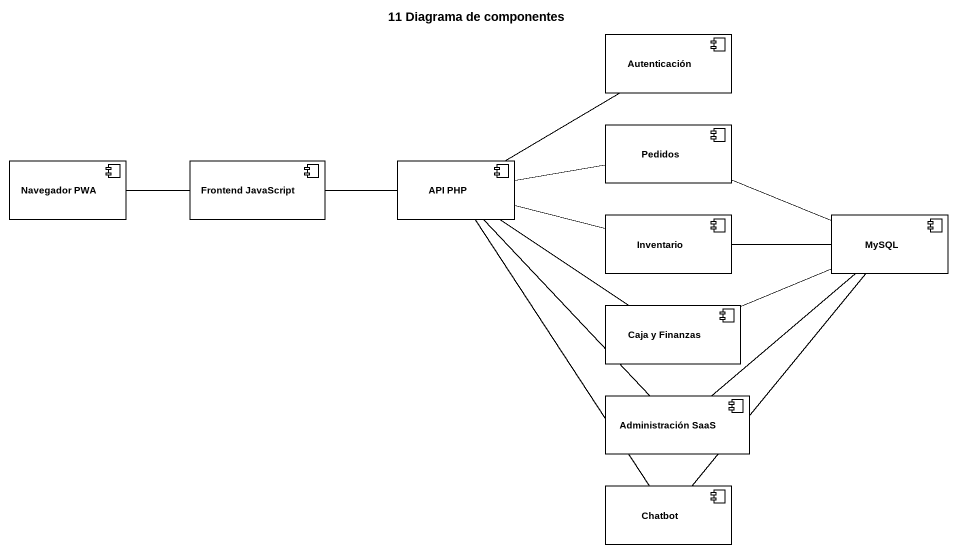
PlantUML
@startuml
title 11 Diagrama de componentes
component Autenticación
component Pedidos
component "Navegador PWA" as Navegador_PWA
component "Frontend JavaScript" as Frontend_JavaScript
component "API PHP" as API_PHP
component Inventario
component MySQL
component "Caja y Finanzas" as Caja_y_Finanzas
component "Administración SaaS" as Administración_SaaS
component Chatbot
Pedidos -right- MySQL
Navegador_PWA -right- Frontend_JavaScript
Frontend_JavaScript -right- API_PHP
API_PHP -right- Autenticación
API_PHP -right- Pedidos
API_PHP -right- Inventario
API_PHP -- Caja_y_Finanzas
API_PHP -- Administración_SaaS
API_PHP -- Chatbot
Inventario -right- MySQL
Caja_y_Finanzas -right- MySQL
Administración_SaaS -up- MySQL
Chatbot -up- MySQL
@enduml
